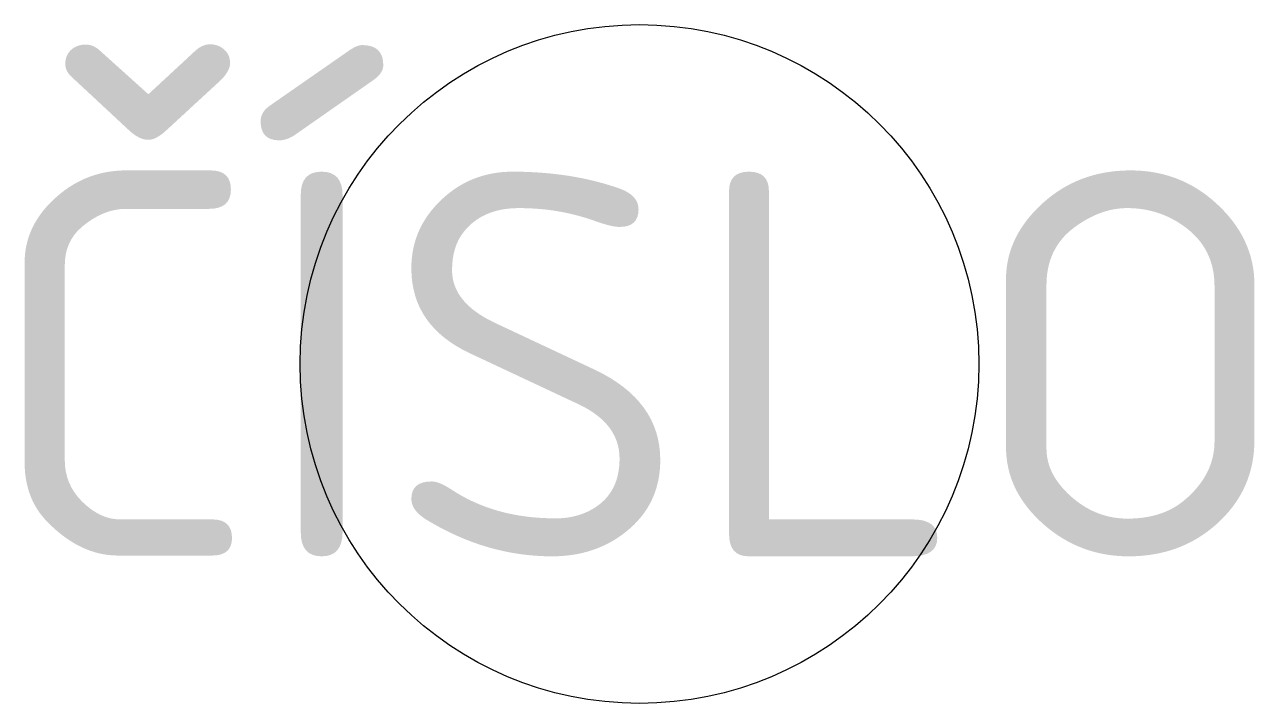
# Model space of a CAD drawing. Header units: metres. Extents: x -0.055 to 0.489, y 0 to 0.3.
import ezdxf
from ezdxf.enums import TextEntityAlignment as Align

# ---------------------------------------------------------------- set-up
doc = ezdxf.new("R2010")
doc.units = ezdxf.units.M
doc.styles.add('DP_ISOCPEUR', font='isocpeur.ttf')

msp = doc.modelspace()

# ---------------------------------------------------------------- linework, layer by layer
at = {"color": 0, "lineweight": -2, "transparency": 16777216}
msp.add_circle((0.21729, 0.15), 0.15, dxfattribs=at)

# ---------------------------------------------------------------- texts
at = {"color": 3, "transparency": 16777216, "style": 'DP_ISOCPEUR'}
msp.add_attdef('ČÍSLO', text='', height=0.17, dxfattribs=at).set_placement((0.21729, 0.15), align=Align.MIDDLE_CENTER)

doc.saveas('drawing.dxf')
